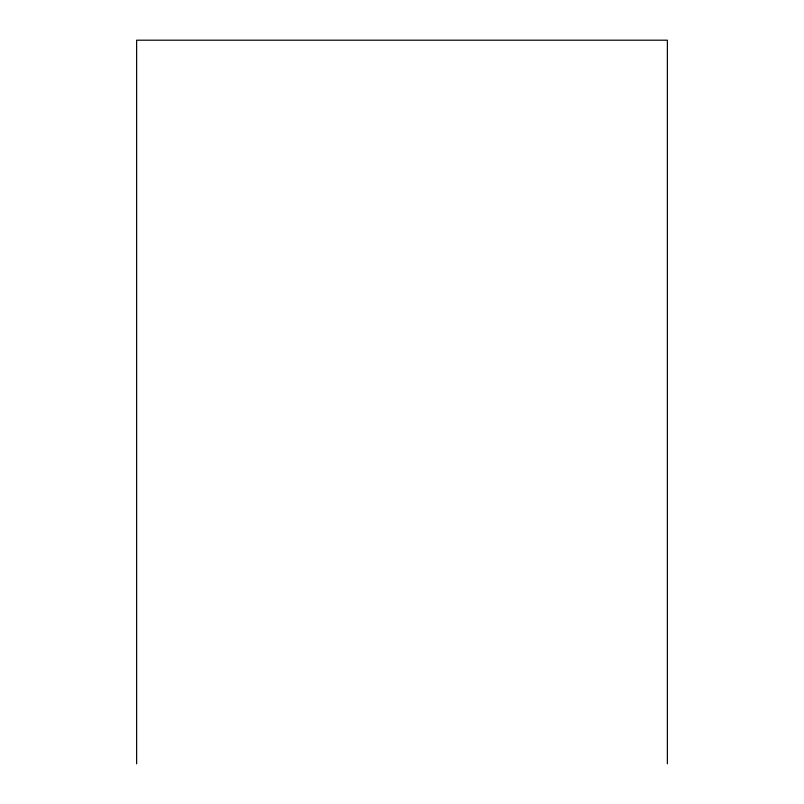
<?xml version="1.0" encoding="UTF-8"?>
<svg xmlns="http://www.w3.org/2000/svg" width="804" height="804" viewBox="0 0 804 804"><rect width="100%" height="100%" fill="white"/><g stroke="black" fill="none" stroke-linecap="round" stroke-linejoin="round"><path stroke-width="1.21" d="M667.37 763.8L667.37 40.2L136.63 40.2L136.63 763.8"/></g></svg>
